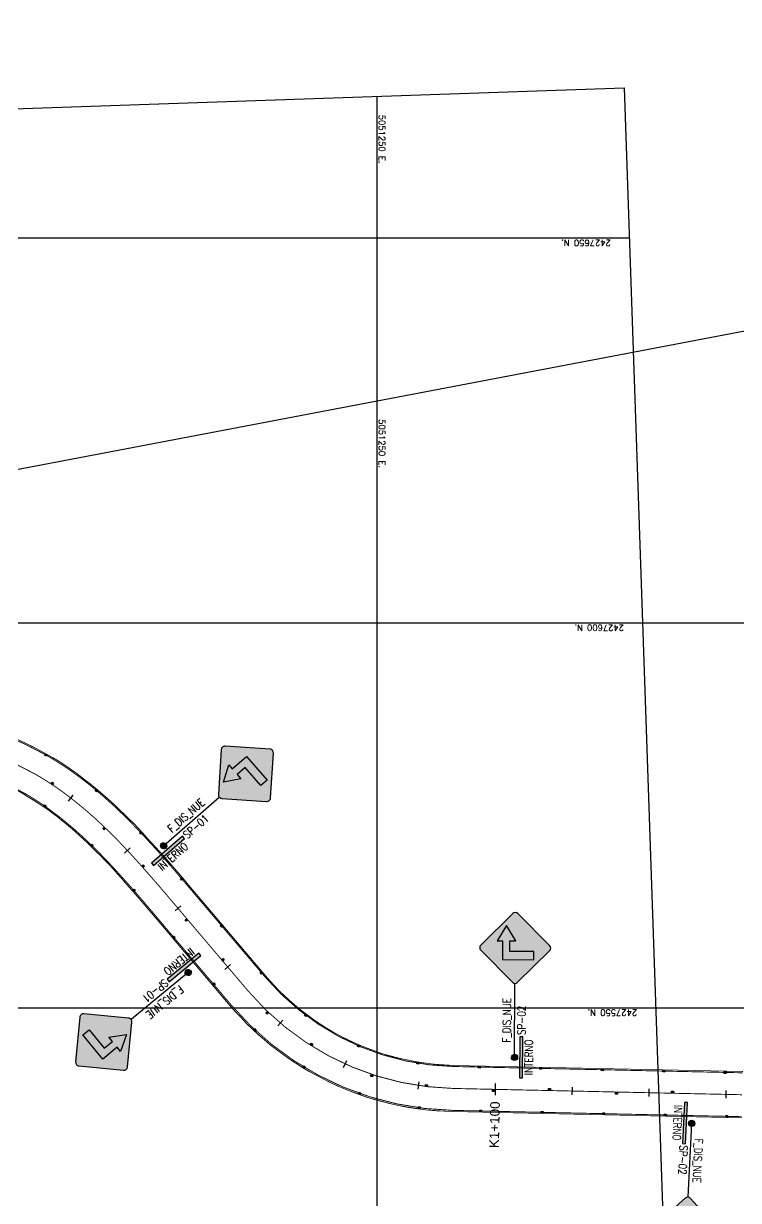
# Model space of a CAD drawing. Header units: metres. Extents: x 5050567 to 5051779, y 2427177 to 2427777.
# Drawn here: x 5051204 to 5051297, y 2427525 to 2427677.9 of the extents above; entities that cross this region are included whole.
import ezdxf
from ezdxf.enums import TextEntityAlignment as Align

# ---------------------------------------------------------------- set-up
doc = ezdxf.new("R2010")
doc.units = ezdxf.units.M
for name, color, linetype in [('C-ROAD-EJE PROYECTADO', 1, 'Continuous'), ('CVD-ALI-STA-MIN-CD', 7, 'Continuous'), ('GEN-COORD-IMPAR', 8, 'Continuous'), ('GEN-COORD-PAR', 8, 'Continuous'), ('Sen_Vert_Preventivas', 7, 'Continuous'), ('SPI-C-ROAD-STAN-MAJR', 7, 'Continuous'), ('TACHAS', 7, 'Continuous')]:
    doc.layers.add(name, color=color, linetype=linetype)
doc.layers.add('SEN_BASE_DEM', color=7, linetype='Continuous', lineweight=13, true_color=0xffffff)
doc.styles.add('CORDENADAS', font='romans.shx')
doc.styles.add('Romans', font='romans.shx', dxfattribs={"height": 2})
doc.styles.add('TEXTO_ACCION_FASE', font='romans.shx', dxfattribs={"width": 0.8})

# ---------------------------------------------------------------- blocks, each defined once
blk = doc.blocks.new('THA')
at = {"layer": 'TACHAS'}
h = blk.add_hatch(color=50, dxfattribs=at)
h.paths.add_polyline_path([(-0.12, 0.11), (-0.12, -0.13), (0.12, -0.13), (0.12, 0.11), (0.04, 0.1), (0.04, -0.1), (-0.04, -0.1), (-0.04, 0.1)])
h.paths.add_polyline_path([(-0.04, 0.09), (-0.04, -0.01), (-0.11, -0.01), (-0.11, 0.1)], flags=16)
h.paths.add_polyline_path([(0.04, 0.09), (0.11, 0.1), (0.11, -0.01), (0.04, 0)], flags=16)
h.paths.add_polyline_path([(-0.04, -0.01), (-0.04, -0.09), (-0.11, -0.12), (-0.11, -0.01)], flags=16)
h.paths.add_polyline_path([(0.04, 0), (0.11, -0.01), (0.11, -0.12), (0.04, -0.09)], flags=16)
for color, points in [(50, [(0.04, 0.1), (0.12, 0.11), (-0.12, 0.11), (-0.04, 0.1)]), (40, [(-0.11, -0.01), (-0.04, -0.01), (-0.04, 0.09), (-0.11, 0.1)]), (40, [(0.04, 0.09), (0.04, 0), (0.04, 0), (0.11, -0.01), (0.11, 0.1)]), (40, [(-0.04, -0.01), (-0.11, -0.01), (-0.11, -0.12), (-0.04, -0.09)]), (40, [(0.04, 0), (0.04, -0.09), (0.11, -0.12), (0.11, -0.01)])]:
    blk.add_hatch(color=color, dxfattribs=at).paths.add_polyline_path(points)
blk.add_hatch(color=50, dxfattribs=at).paths.add_polyline_path([(-0.04, 0.1), (-0.04, -0.1), (0.04, -0.1), (0.04, 0.1)], flags=17)
at = {"layer": 'TACHAS', "color": 7, "lineweight": 0, "ltscale": 10}
blk.add_line((0.04, 0), (0.04, 0), dxfattribs=at)
at = {"layer": 'TACHAS', "color": 7, "true_color": 0xffffff}
blk.add_lwpolyline([(0.12, -0.13), (-0.12, -0.13), (-0.12, 0.11), (0.12, 0.11)], close=True, dxfattribs=at)
at = {"layer": 'TACHAS', "color": 18, "lineweight": 0, "true_color": 0x000000, "const_width": 0.0004}
for points in [[(-0.12, -0.13), (0.12, -0.13), (0.12, 0.11), (-0.12, 0.11)], [(0.04, 0.1), (-0.04, 0.1), (-0.04, -0.1), (0.04, -0.1)], [(0.04, -0.09), (0.11, -0.12), (0.11, -0.01), (0.04, 0)]]:
    blk.add_lwpolyline(points, close=True, dxfattribs=at)
for points in [[(-0.12, 0.11), (-0.04, 0.1)], [(-0.04, 0.09), (-0.04, -0.01), (-0.11, -0.01)], [(0.12, 0.11), (0.04, 0.1)], [(0.11, -0.01), (0.11, 0.1), (0.04, 0.09), (0.04, 0), (0.11, -0.01)], [(-0.12, -0.13), (-0.04, -0.1)], [(-0.11, -0.12), (-0.11, -0.01), (-0.04, -0.01), (-0.04, -0.09)], [(-0.11, -0.12), (-0.04, -0.09)], [(0.12, -0.13), (0.04, -0.1)]]:
    blk.add_lwpolyline(points, dxfattribs=at)
at = {"layer": 'TACHAS', "color": 18, "lineweight": 0, "true_color": 0x000000}
blk.add_lwpolyline([(-0.11, 0.1, 0.0004, 0.0004, 0), (-0.04, 0.09, 0.000182, 0.000182, 0)], format="xyseb", dxfattribs=at)
blk = doc.blocks.new('th-')
at = {"layer": 'TACHAS', "true_color": 0xffffff}
h = blk.add_hatch(color=7, dxfattribs=at)
h.dxf.hatch_style = 1
h.paths.add_polyline_path([(0, -0.12), (-0.24, -0.12), (-0.24, 0.12), (0, 0.12)])
at = {"layer": 'TACHAS'}
for points in [[(-0.01, 0.11), (-0.08, 0.1), (-0.08, 0.01), (-0.07, 0.01), (-0.01, 0)], [(-0.01, 0), (-0.08, 0.01), (-0.08, -0.08), (-0.01, -0.11)]]:
    blk.add_hatch(color=1, dxfattribs=at).paths.add_polyline_path(points)
at = {"layer": 'TACHAS', "color": 7, "lineweight": 0, "ltscale": 10}
blk.add_line((-0.08, 0.01), (-0.07, 0.01), dxfattribs=at)
at = {"layer": 'TACHAS', "color": 18, "lineweight": 30, "true_color": 0x000000}
blk.add_lwpolyline([(0, -0.12), (-0.24, -0.12), (-0.24, 0.12), (0, 0.12)], close=True, dxfattribs=at)
at = {"layer": 'TACHAS', "color": 18, "lineweight": 5, "true_color": 0x000000, "const_width": 0.0004}
for points in [[(-0.24, -0.12), (0, -0.12), (0, 0.12), (-0.24, 0.12)], [(-0.08, 0.11), (-0.15, 0.11), (-0.15, -0.08), (-0.08, -0.08)], [(-0.08, -0.08), (-0.01, -0.11), (-0.01, 0), (-0.08, 0.01)]]:
    blk.add_lwpolyline(points, close=True, dxfattribs=at)
at = {"layer": 'TACHAS', "color": 18, "lineweight": 5, "true_color": 0x000000}
for points, const_width in [([(-0.24, 0.12), (-0.15, 0.11)], 0.0004), ([(-0.23, 0.11), (-0.23, 0)], 0.000182), ([(-0.16, 0.1), (-0.16, 0), (-0.23, 0)], 0.0004), ([(0, 0.12), (-0.08, 0.11)], 0.0004), ([(-0.01, 0), (-0.01, 0.11), (-0.08, 0.1), (-0.08, 0.01), (-0.01, 0)], 0.0004), ([(-0.23, -0.11), (-0.23, 0), (-0.16, 0), (-0.16, -0.08)], 0.0004), ([(-0.23, -0.11), (-0.16, -0.08)], 0.0004), ([(0, -0.12), (-0.08, -0.08)], 0.0004)]:
    blk.add_lwpolyline(points, dxfattribs=dict(at, const_width=const_width))
for points in [[(-0.23, 0.11, 0.0004, 0.0004, 0), (-0.16, 0.1, 0.000182, 0.000182, 0)], [(-0.24, -0.12, 0.0004, 0.0004, 0), (-0.15, -0.08, 0.000182, 0.000182, 0)]]:
    blk.add_lwpolyline(points, format="xyseb", dxfattribs=at)
blk = doc.blocks.new('*U83')
h = blk.add_hatch(color=40)
edge = h.paths.add_edge_path()
edge.add_line((18.19, -5.59), (23.35, -0.42))
edge.add_arc((22.92, 0), 0.6, 315, 405)
edge.add_line((23.35, 0.42), (18.19, 5.59))
edge.add_arc((17.76, 5.16), 0.6, 45, 135)
edge.add_line((17.34, 5.59), (12.18, 0.42))
edge.add_arc((12.6, 0), 0.6, 135, 225)
edge.add_line((12.18, -0.42), (17.34, -5.59))
edge.add_arc((17.76, -5.16), 0.6, 225, 315)
at = {"true_color": 0x000000}
h = blk.add_hatch(color=18, dxfattribs=at)
edge = h.paths.add_edge_path()
edge.add_line((18.08, -5.48), (23.24, -0.32))
edge.add_arc((22.92, 0), 0.45, 315, 405)
edge.add_line((23.24, 0.32), (18.08, 5.48))
edge.add_arc((17.76, 5.16), 0.45, 45, 135)
edge.add_line((17.44, 5.48), (12.28, 0.32))
edge.add_arc((12.6, 0), 0.45, 135, 225)
edge.add_line((12.28, -0.32), (17.44, -5.48))
edge.add_arc((17.76, -5.16), 0.45, 225, 315)
edge = h.paths.add_edge_path(flags=16)
edge.add_line((17.97, -5.37), (23.14, -0.21))
edge.add_arc((22.92, 0), 0.3, 315, 405)
edge.add_line((23.14, 0.21), (17.97, 5.37))
edge.add_arc((17.76, 5.16), 0.3, 45, 135)
edge.add_line((17.55, 5.37), (12.39, 0.21))
edge.add_arc((12.6, 0), 0.3, 135, 225)
edge.add_line((12.39, -0.21), (17.55, -5.37))
edge.add_arc((17.76, -5.16), 0.3, 225, 315)
blk.add_hatch(color=18, dxfattribs=at).paths.add_polyline_path([(14.13, 1.41), (16.62, 2.94), (16.62, 2.05), (19.67, 2.05), (19.67, -3.04), (18.34, -3.04), (18.34, 0.85), (16.62, 0.85), (16.62, -0.08)])
h = blk.add_hatch(color=250)
edge = h.paths.add_edge_path()
edge.add_ellipse((0, 0), major_axis=(-0.358, 0.358), ratio=1, start_angle=225, end_angle=225)
blk.add_hatch(color=250).paths.add_polyline_path([(3.35, -0.83), (-3.35, -0.83), (-3.35, -1.33), (3.35, -1.33)])
at = {"color": 18, "linetype": 'Continuous', "lineweight": -3, "true_color": 0x000000}
blk.add_lwpolyline([(17.34, -5.59, 0.414214), (18.19, -5.59), (23.35, -0.42, 0.414214), (23.35, 0.42), (18.19, 5.59, 0.414214), (17.34, 5.59), (12.18, 0.42, 0.414214), (12.18, -0.42)], format="xyb", close=True, dxfattribs=at)
at = {"color": 18, "true_color": 0x000000}
blk.add_lwpolyline([(14.13, 1.41), (16.62, 2.94), (16.62, 2.05), (19.67, 2.05), (19.67, -3.04), (18.34, -3.04), (18.34, 0.85), (16.62, 0.85), (16.62, -0.08)], close=True, dxfattribs=at)
at = {"color": 250}
blk.add_lwpolyline([(-3.35, -0.83), (-3.35, -1.33), (3.35, -1.33), (3.35, -0.83)], close=True, dxfattribs=at)
blk.add_lwpolyline([(0, 0), (12, 0)], dxfattribs=at)
blk.add_ellipse((0, 0), major_axis=(-0.358, 0.358), ratio=1, start_param=3.926991, end_param=10.210176, dxfattribs=at)
at = {"style": 'TEXTO_ACCION_FASE', "width": 0.8}
blk.add_text('SP-01', height=1.3, dxfattribs=at).set_placement((6, -1.1), align=Align.MIDDLE_CENTER)
for tag, p in [('FASE_ACCION', (6, 1.3)), ('INTERNO', (0, -2.3))]:
    blk.add_attdef(tag, text='', height=1.3, dxfattribs=at).set_placement(p, align=Align.MIDDLE_CENTER)
blk = doc.blocks.new('*U84')
h = blk.add_hatch(color=40)
edge = h.paths.add_edge_path()
edge.add_line((18.19, -5.59), (23.35, -0.42))
edge.add_arc((22.92, 0), 0.6, 315, 405)
edge.add_line((23.35, 0.42), (18.19, 5.59))
edge.add_arc((17.76, 5.16), 0.6, 45, 135)
edge.add_line((17.34, 5.59), (12.18, 0.42))
edge.add_arc((12.6, 0), 0.6, 135, 225)
edge.add_line((12.18, -0.42), (17.34, -5.59))
edge.add_arc((17.76, -5.16), 0.6, 225, 315)
at = {"true_color": 0x000000}
h = blk.add_hatch(color=18, dxfattribs=at)
edge = h.paths.add_edge_path()
edge.add_line((18.08, -5.48), (23.24, -0.32))
edge.add_arc((22.92, 0), 0.45, 315, 405)
edge.add_line((23.24, 0.32), (18.08, 5.48))
edge.add_arc((17.76, 5.16), 0.45, 45, 135)
edge.add_line((17.44, 5.48), (12.28, 0.32))
edge.add_arc((12.6, 0), 0.45, 135, 225)
edge.add_line((12.28, -0.32), (17.44, -5.48))
edge.add_arc((17.76, -5.16), 0.45, 225, 315)
edge = h.paths.add_edge_path(flags=16)
edge.add_line((17.97, -5.37), (23.14, -0.21))
edge.add_arc((22.92, 0), 0.3, 315, 405)
edge.add_line((23.14, 0.21), (17.97, 5.37))
edge.add_arc((17.76, 5.16), 0.3, 45, 135)
edge.add_line((17.55, 5.37), (12.39, 0.21))
edge.add_arc((12.6, 0), 0.3, 135, 225)
edge.add_line((12.39, -0.21), (17.55, -5.37))
edge.add_arc((17.76, -5.16), 0.3, 225, 315)
blk.add_hatch(color=18, dxfattribs=at).paths.add_polyline_path([(21.39, 1.41), (18.9, 2.94), (18.9, 2.05), (15.86, 2.05), (15.86, -3.04), (17.18, -3.04), (17.18, 0.85), (18.9, 0.85), (18.9, -0.08)])
h = blk.add_hatch(color=250)
edge = h.paths.add_edge_path()
edge.add_ellipse((0, 0), major_axis=(-0.358, 0.358), ratio=1, start_angle=225, end_angle=225)
blk.add_hatch(color=250).paths.add_polyline_path([(3.35, -0.83), (-3.35, -0.83), (-3.35, -1.33), (3.35, -1.33)])
at = {"color": 18, "true_color": 0x000000}
blk.add_line((17.76, 0), (17.76, 0), dxfattribs=at)
at = {"color": 18, "linetype": 'Continuous', "lineweight": -3, "true_color": 0x000000}
blk.add_lwpolyline([(17.34, -5.59, 0.414214), (18.19, -5.59), (23.35, -0.42, 0.414214), (23.35, 0.42), (18.19, 5.59, 0.414214), (17.34, 5.59), (12.18, 0.42, 0.414214), (12.18, -0.42)], format="xyb", close=True, dxfattribs=at)
at = {"color": 18, "true_color": 0x000000}
blk.add_lwpolyline([(21.39, 1.41), (18.9, 2.94), (18.9, 2.05), (15.86, 2.05), (15.86, -3.04), (17.18, -3.04), (17.18, 0.85), (18.9, 0.85), (18.9, -0.08)], close=True, dxfattribs=at)
at = {"color": 250}
blk.add_lwpolyline([(-3.35, -0.83), (-3.35, -1.33), (3.35, -1.33), (3.35, -0.83)], close=True, dxfattribs=at)
blk.add_lwpolyline([(0, 0), (12, 0)], dxfattribs=at)
blk.add_ellipse((0, 0), major_axis=(-0.358, 0.358), ratio=1, start_param=3.926991, end_param=10.210176, dxfattribs=at)
at = {"style": 'TEXTO_ACCION_FASE', "width": 0.8}
blk.add_text('SP-02', height=1.3, dxfattribs=at).set_placement((6, -1.1), align=Align.MIDDLE_CENTER)
for tag, p in [('FASE_ACCION', (6, 1.3)), ('INTERNO', (0, -2.3))]:
    blk.add_attdef(tag, text='', height=1.3, dxfattribs=at).set_placement(p, align=Align.MIDDLE_CENTER)
blk = doc.blocks.new('AeccTickLine')
blk.add_line((0, -0.5), (0, 0.5))

msp = doc.modelspace()

# ---------------------------------------------------------------- linework, layer by layer
at = {"layer": 'C-ROAD-EJE PROYECTADO', "color": 30, "linetype": 'Continuous', "lineweight": -3, "const_width": 0.05, "flags": 128}
for points in [[(5051176.45, 2427586.45, -0.205783), (5051207.05, 2427582.95), (5051207.8, 2427582.51), (5051208.54, 2427582.06), (5051209.27, 2427581.59), (5051209.99, 2427581.1), (5051210.7, 2427580.6), (5051211.39, 2427580.09), (5051212.08, 2427579.57), (5051212.75, 2427579.04), (5051213.41, 2427578.5), (5051214.07, 2427577.95), (5051214.71, 2427577.4), (5051215.34, 2427576.83), (5051215.96, 2427576.26), (5051216.58, 2427575.68), (5051217.18, 2427575.09), (5051217.78, 2427574.5), (5051218.37, 2427573.91), (5051218.95, 2427573.31), (5051219.53, 2427572.7), (5051220.09, 2427572.09), (5051220.65, 2427571.48), (5051221.21, 2427570.87), (5051221.76, 2427570.26), (5051222.31, 2427569.64), (5051222.85, 2427569.02), (5051223.38, 2427568.41), (5051223.92, 2427567.79), (5051224.44, 2427567.17), (5051224.97, 2427566.55), (5051225.5, 2427565.93), (5051226.02, 2427565.32), (5051235.5, 2427554.14, 0.214516), (5051259.95, 2427542.51), (5051297.54, 2427541.69, -0.109433)], [(5051178.19, 2427580.71, -0.205703), (5051204.07, 2427577.75), (5051204.71, 2427577.37), (5051205.34, 2427576.98), (5051205.97, 2427576.58), (5051206.59, 2427576.16), (5051207.2, 2427575.73), (5051207.8, 2427575.29), (5051208.4, 2427574.83), (5051209, 2427574.36), (5051209.58, 2427573.88), (5051210.17, 2427573.39), (5051210.74, 2427572.89), (5051211.31, 2427572.39), (5051211.87, 2427571.87), (5051212.43, 2427571.34), (5051212.99, 2427570.8), (5051213.54, 2427570.26), (5051214.08, 2427569.71), (5051214.62, 2427569.15), (5051215.16, 2427568.59), (5051215.69, 2427568.02), (5051216.22, 2427567.44), (5051216.75, 2427566.86), (5051217.28, 2427566.27), (5051217.8, 2427565.68), (5051218.32, 2427565.08), (5051218.84, 2427564.48), (5051219.36, 2427563.88), (5051219.88, 2427563.27), (5051220.4, 2427562.66), (5051220.92, 2427562.05), (5051221.44, 2427561.44), (5051230.93, 2427550.26, 0.214516), (5051259.82, 2427536.51), (5051297.41, 2427535.69, -0.109433)]]:
    msp.add_lwpolyline(points, format="xyb", dxfattribs=at)
at = {"layer": 'GEN-COORD-IMPAR', "linetype": 'Continuous'}
for p, q in [((5051250, 2427234.67), (5051250, 2427668.41)), ((5051112.42, 2427650), (5051282.8, 2427650)), ((5051114.14, 2427600), (5051284.51, 2427600)), ((5051115.85, 2427550), (5051286.22, 2427550))]:
    msp.add_line(p, q, dxfattribs=at)
msp.add_lwpolyline([(5051126.81, 2427230.45), (5051111.95, 2427663.68), (5051282.13, 2427669.51), (5051296.98, 2427236.28)], close=True, dxfattribs=at)
at = {"layer": 'GEN-COORD-PAR', "linetype": 'Continuous'}
for p, q in [((5051250, 2427455.53), (5051250, 2427628.86)), ((5051098.26, 2427600), (5051522.44, 2427600)), ((5051090.69, 2427550), (5051531.95, 2427550))]:
    msp.add_line(p, q, dxfattribs=at)
msp.add_lwpolyline([(5051081.78, 2427596.86), (5051507.63, 2427677.86), (5051539.44, 2427510.59), (5051113.6, 2427429.59)], close=True, dxfattribs=at)
at = {"layer": 'SEN_BASE_DEM'}
for points in [[(5051297.54, 2427541.69), (5051259.95, 2427542.51, -0.214516), (5051235.5, 2427554.14), (5051226.02, 2427565.32), (5051225.5, 2427565.93), (5051224.97, 2427566.55), (5051224.44, 2427567.17), (5051223.92, 2427567.79), (5051223.38, 2427568.41), (5051222.85, 2427569.02), (5051222.31, 2427569.64), (5051221.76, 2427570.26), (5051221.21, 2427570.87), (5051220.65, 2427571.48), (5051220.09, 2427572.09), (5051219.53, 2427572.7), (5051218.95, 2427573.31), (5051218.37, 2427573.91), (5051217.78, 2427574.5), (5051217.18, 2427575.09), (5051216.58, 2427575.68), (5051215.96, 2427576.26), (5051215.34, 2427576.83), (5051214.71, 2427577.4), (5051214.07, 2427577.95), (5051213.41, 2427578.5), (5051212.75, 2427579.04), (5051212.08, 2427579.57), (5051211.39, 2427580.09), (5051210.7, 2427580.6), (5051209.99, 2427581.1), (5051209.27, 2427581.59), (5051208.54, 2427582.06), (5051207.8, 2427582.51), (5051207.05, 2427582.95, 0.205783), (5051176.45, 2427586.45)], [(5051178.19, 2427580.71, -0.205703), (5051204.07, 2427577.75), (5051204.71, 2427577.37), (5051205.34, 2427576.98), (5051205.97, 2427576.58), (5051206.59, 2427576.16), (5051207.2, 2427575.73), (5051207.8, 2427575.29), (5051208.4, 2427574.83), (5051209, 2427574.36), (5051209.58, 2427573.88), (5051210.17, 2427573.39), (5051210.74, 2427572.89), (5051211.31, 2427572.39), (5051211.87, 2427571.87), (5051212.43, 2427571.34), (5051212.99, 2427570.8), (5051213.54, 2427570.26), (5051214.08, 2427569.71), (5051214.62, 2427569.15), (5051215.16, 2427568.59), (5051215.69, 2427568.02), (5051216.22, 2427567.44), (5051216.75, 2427566.86), (5051217.28, 2427566.27), (5051217.8, 2427565.68), (5051218.32, 2427565.08), (5051218.84, 2427564.48), (5051219.36, 2427563.88), (5051219.88, 2427563.27), (5051220.4, 2427562.66), (5051220.92, 2427562.05), (5051221.44, 2427561.44), (5051230.93, 2427550.26, 0.214516), (5051259.82, 2427536.51), (5051297.41, 2427535.69, -0.109433)]]:
    msp.add_lwpolyline(points, format="xyb", dxfattribs=at)
at = {"layer": 'SEN_BASE_DEM', "const_width": 0.12, "flags": 128}
msp.add_lwpolyline([(5051297.53, 2427541.54), (5051259.94, 2427542.36, -0.214516), (5051235.39, 2427554.05), (5051225.9, 2427565.22), (5051225.38, 2427565.84), (5051224.86, 2427566.45), (5051224.33, 2427567.07), (5051223.8, 2427567.69), (5051223.27, 2427568.31), (5051222.73, 2427568.92), (5051222.19, 2427569.54), (5051221.65, 2427570.16), (5051221.1, 2427570.77), (5051220.54, 2427571.38), (5051219.98, 2427571.99), (5051219.42, 2427572.6), (5051218.84, 2427573.2), (5051218.26, 2427573.8), (5051217.67, 2427574.4), (5051217.08, 2427574.99), (5051216.47, 2427575.57), (5051215.86, 2427576.15), (5051215.24, 2427576.72), (5051214.61, 2427577.28), (5051213.97, 2427577.84), (5051213.32, 2427578.39), (5051212.66, 2427578.93), (5051211.98, 2427579.46), (5051211.3, 2427579.97), (5051210.61, 2427580.48), (5051209.91, 2427580.98), (5051209.19, 2427581.46), (5051208.46, 2427581.93), (5051207.72, 2427582.38), (5051206.98, 2427582.82, 0.104097), (5051191.75, 2427587.74)], format="xyb", dxfattribs=at)
at = {"layer": 'SEN_BASE_DEM', "color": 40, "linetype": 'Continuous', "const_width": 0.12, "flags": 128}
msp.add_lwpolyline([(5051177.32, 2427583.58, -0.205746), (5051205.56, 2427580.35), (5051206.26, 2427579.94), (5051206.94, 2427579.52), (5051207.62, 2427579.08), (5051208.29, 2427578.63), (5051208.95, 2427578.17), (5051209.6, 2427577.69), (5051210.24, 2427577.2), (5051210.87, 2427576.7), (5051211.5, 2427576.19), (5051212.12, 2427575.67), (5051212.72, 2427575.15), (5051213.33, 2427574.61), (5051213.92, 2427574.06), (5051214.51, 2427573.51), (5051215.09, 2427572.95), (5051215.66, 2427572.38), (5051216.23, 2427571.81), (5051216.79, 2427571.23), (5051217.34, 2427570.64), (5051217.89, 2427570.06), (5051218.44, 2427569.46), (5051218.98, 2427568.86), (5051219.52, 2427568.26), (5051220.05, 2427567.66), (5051220.58, 2427567.05), (5051221.11, 2427566.44), (5051221.64, 2427565.83), (5051222.16, 2427565.22), (5051222.69, 2427564.61), (5051223.21, 2427563.99), (5051223.73, 2427563.38), (5051233.22, 2427552.2, 0.214516), (5051259.88, 2427539.51), (5051297.47, 2427538.69, -0.109433)], format="xyb", dxfattribs=at)
at = {"layer": 'SEN_BASE_DEM', "flags": 128}
msp.add_lwpolyline([(5051178.14, 2427580.85, 0.12, 0.12, -0.205716), (5051204.14, 2427577.88, 0.12, 0.12, 0), (5051204.79, 2427577.5, 0.12, 0.12, 0), (5051205.42, 2427577.11, 0.12, 0.12, 0), (5051206.05, 2427576.7, 0.12, 0.12, 0), (5051206.67, 2427576.28, 0.12, 0.12, 0), (5051207.29, 2427575.85, 0.12, 0.12, 0), (5051207.89, 2427575.41, 0.12, 0.12, 0), (5051208.5, 2427574.95, 0.12, 0.12, 0), (5051209.09, 2427574.48, 0.12, 0.12, 0), (5051209.68, 2427574, 0.12, 0.12, 0), (5051210.26, 2427573.51, 0.12, 0.12, 0), (5051210.84, 2427573.01, 0.12, 0.12, 0), (5051211.41, 2427572.5, 0.12, 0.12, 0), (5051211.98, 2427571.98, 0.12, 0.12, 0), (5051212.54, 2427571.45, 0.12, 0.12, 0), (5051213.09, 2427570.91, 0.12, 0.12, 0), (5051213.64, 2427570.37, 0.12, 0.12, 0), (5051214.19, 2427569.81, 0.12, 0.12, 0), (5051214.73, 2427569.26, 0.12, 0.12, 0), (5051215.27, 2427568.69, 0.12, 0.12, 0), (5051215.8, 2427568.12, 0.12, 0.12, 0), (5051216.33, 2427567.54, 0.12, 0.12, 0), (5051216.86, 2427566.96, 0.12, 0.12, 0), (5051217.39, 2427566.37, 0.12, 0.12, 0), (5051217.91, 2427565.78, 0.12, 0.12, 0), (5051218.44, 2427565.18, 0.12, 0.12, 0), (5051218.96, 2427564.58, 0.12, 0.12, 0), (5051219.48, 2427563.98, 0.12, 0.12, 0), (5051220, 2427563.37, 0.12, 0.12, 0), (5051220.52, 2427562.76, 0.12, 0.12, 0), (5051221.04, 2427562.15, 0.12, 0.12, 0), (5051221.56, 2427561.53, 0.12, 0.12, 0), (5051231.04, 2427550.36, 0.12, 0.12, 0.214516), (5051259.82, 2427536.66, 0.12, 0.12, 0), (5051297.41, 2427535.84, 0.12, 0.12, -0.109433)], format="xyseb", dxfattribs=at)

# ---------------------------------------------------------------- block references
at = {"layer": 'CVD-ALI-STA-MIN-CD', "color": 7, "linetype": 'Continuous', "lineweight": -3}
for p, rotation in [((5051210.21, 2427577.23), 322.3036451452196), ((5051217.53, 2427570.44), 313.1382593981486), ((5051224.12, 2427562.92), 310.3274955838007), ((5051230.59, 2427555.29), 310.3274955838007), ((5051237.42, 2427548.01), 319.790988369708), ((5051245.85, 2427542.69), 335.7064826795294), ((5051255.42, 2427539.89), 351.6219769884902), ((5051275.39, 2427539.17), 358.756968898939), ((5051285.39, 2427538.96), 358.756968898939), ((5051295.39, 2427538.74), 358.756968898939)]:
    msp.add_blockref('AeccTickLine', p, dxfattribs=dict(at, rotation=rotation))
at = {"layer": 'SEN_BASE_DEM'}
for name, p, rotation in [('th-', (5051206.87, 2427582.88), 150.3938695229992), ('THA', (5051207.8, 2427579.14), 325.9849082472713), ('th-', (5051213.42, 2427578.3), 139.898756465916), ('th-', (5051206.91, 2427576.12), 324.8667966977017), ('THA', (5051214.52, 2427573.29), 315.9652682805552), ('th-', (5051219.22, 2427572.8), 133.5639608527742), ('th-', (5051213.02, 2427570.98), 315.965135862586), ('THA', (5051219.6, 2427568.4), 311.8249211521032), ('th-', (5051224.54, 2427566.83), 130.4586258800378), ('th-', (5051218.48, 2427565.13), 310.9554051240384), ('THA', (5051225.22, 2427561.4), 310.3274955807951), ('th-', (5051229.72, 2427560.73), 130.3274955944878), ('th-', (5051223.67, 2427559.04), 310.3274955722747), ('THA', (5051229.99, 2427556.24), 310.3274955868064), ('th-', (5051234.9, 2427554.63), 130.3274955944878), ('th-', (5051228.85, 2427552.95), 310.3274955722747), ('THA', (5051235.72, 2427549.33), 316.3706458933366), ('th-', (5051240.64, 2427549.08), 142.8357936892801), ('th-', (5051234.23, 2427547.03), 317.1216026055278), ('THA', (5051241.48, 2427545.22), 327.6460009296491), ('th-', (5051247.53, 2427545.06), 156.662829469672), ('th-', (5051240.61, 2427542.23), 328.9199613194501), ('th-', (5051255.18, 2427542.81), 170.4898652500645), ('th-', (5051263.16, 2427542.29), 178.7569689003578), ('th-', (5051271.16, 2427542.12), 178.7569689003578), ('th-', (5051279.16, 2427541.94), 178.7569689003578), ('th-', (5051287.15, 2427541.77), 178.7569689003578), ('THA', (5051249.33, 2427541.17), 341.7297737514522), ('th-', (5051295.15, 2427541.59), 178.7569689003578), ('th-', (5051247.83, 2427538.83), 340.7183200333709), ('THA', (5051256.43, 2427539.9), 353.2173390624296), ('THA', (5051265.13, 2427539.25), 358.7569688981988), ('THA', (5051272.42, 2427539.39), 358.7569688981988), ('THA', (5051281.13, 2427538.9), 358.7569688981988), ('THA', (5051288.41, 2427539.04), 358.7569688981988), ('th-', (5051255.6, 2427536.98), 352.5166787472932), ('th-', (5051263.59, 2427536.58), 358.7569688982295), ('th-', (5051271.59, 2427536.4), 358.7569688982295), ('th-', (5051279.58, 2427536.23), 358.7569688982295), ('th-', (5051287.58, 2427536.06), 358.7569688982295), ('th-', (5051295.58, 2427535.88), 358.7569688982295)]:
    msp.add_blockref(name, p, dxfattribs=dict(at, rotation=rotation))
at = {"layer": 'Sen_Vert_Preventivas'}
for name, p, xscale, yscale, zscale, rotation in [('*U83', (5051222.26, 2427571.03, 285.91), 0.8000000000000005, 0.8000000000000005, 0.8000000000000005, 41.18086785890609), ('*U84', (5051267.88, 2427543.56), 0.7999999999999999, 0.7999999999999999, 0.7999999999999999, 89.6623745832395), ('*U83', (5051225.45, 2427554.57, 285.91), 0.8000000000000005, 0.8000000000000005, 0.8000000000000005, 219.4208217290789), ('*U84', (5051290.9, 2427534.97), 0.8, 0.8, 0.8, 267.1598738181103)]:
    msp.add_blockref(name, p, dxfattribs=dict(at, xscale=xscale, yscale=yscale, zscale=zscale, rotation=rotation)).add_auto_attribs({'INTERNO': 'INTERNO', 'FASE_ACCION': 'F_DIS_NUE'})
at = {"layer": 'SPI-C-ROAD-STAN-MAJR', "color": 7, "linetype": 'Continuous', "lineweight": -3, "xscale": 1.5, "yscale": 1.5, "zscale": 1.5, "rotation": 358.7569688989387}
msp.add_blockref('AeccTickLine', (5051265.4, 2427539.39), dxfattribs=at)

# ---------------------------------------------------------------- texts
at = {"layer": 'GEN-COORD-IMPAR', "style": 'CORDENADAS'}
for s, rotation, p in [('5051250 E.', 270, (5051250.24, 2427666.01)), ('2427650 N.', 180, (5051280.4, 2427649.76)), ('2427600 N.', 180, (5051282.11, 2427599.76)), ('2427550 N.', 180, (5051283.82, 2427549.76))]:
    msp.add_text(s, height=0.8, rotation=rotation, dxfattribs=at).set_placement(p)
at = {"layer": 'GEN-COORD-PAR', "style": 'CORDENADAS'}
msp.add_text('5051250 E.', height=0.8, rotation=270, dxfattribs=at).set_placement((5051250.24, 2427626.46))
at = {"layer": 'SPI-C-ROAD-STAN-MAJR', "color": 7, "linetype": 'Continuous', "lineweight": -3, "insert": (5051265.36, 2427537.82), "char_height": 1.25, "attachment_point": 6, "rotation": 88.757, "style": 'Romans'}
msp.add_mtext('{\\fArial|b0|i0|c0|p34;K1+100}', dxfattribs=at)

doc.saveas('drawing.dxf')
